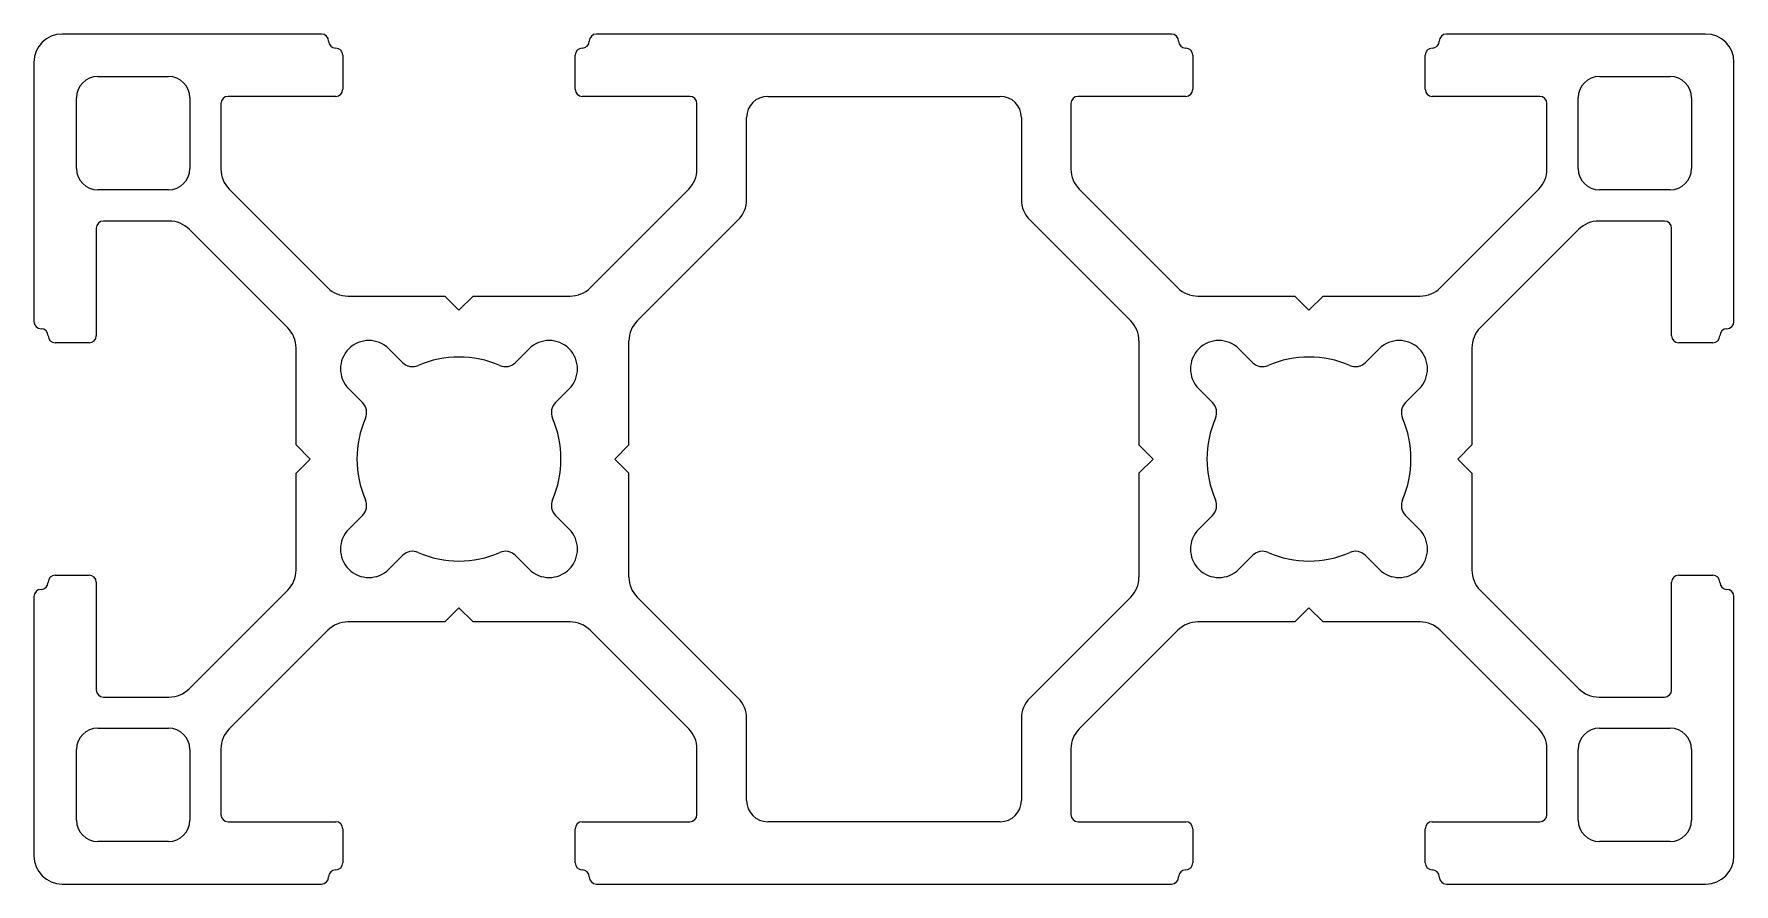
# Model space of a CAD drawing. Extents: x 1544.4 to 1604.4, y 1821.7 to 1851.7.
import ezdxf

# ---------------------------------------------------------------- set-up
doc = ezdxf.new("R2010")
doc.units = 0
doc.layers.get('0').update_dxf_attribs({"linetype": 'CONTINUOUS'})

msp = doc.modelspace()

# ---------------------------------------------------------------- linework, layer by layer
for p, q in [((1554.542, 1851.65), (1545.392, 1851.65)), ((1584.542, 1851.65), (1564.242, 1851.65)), ((1603.392, 1851.65), (1594.242, 1851.65)), ((1544.392, 1850.65), (1544.392, 1841.5)), ((1555.292, 1850.9), (1555.292, 1849.7)), ((1563.492, 1849.7), (1563.492, 1850.9)), ((1585.292, 1850.9), (1585.292, 1849.7)), ((1593.492, 1849.7), (1593.492, 1850.9)), ((1604.392, 1841.5), (1604.392, 1850.65)), ((1546.642, 1850.15), (1549.142, 1850.15)), ((1599.642, 1850.15), (1602.142, 1850.15)), ((1545.892, 1846.9), (1545.892, 1849.4)), ((1549.892, 1849.4), (1549.892, 1846.9)), ((1550.992, 1849.2), (1550.992, 1846.879)), ((1555.042, 1849.45), (1551.242, 1849.45)), ((1567.542, 1849.45), (1563.742, 1849.45)), ((1567.792, 1846.879), (1567.792, 1849.2)), ((1570.292, 1849.45), (1578.492, 1849.45)), ((1580.992, 1849.2), (1580.992, 1846.879)), ((1585.042, 1849.45), (1581.242, 1849.45)), ((1597.542, 1849.45), (1593.742, 1849.45)), ((1597.792, 1846.879), (1597.792, 1849.2)), ((1598.892, 1846.9), (1598.892, 1849.4)), ((1602.892, 1849.4), (1602.892, 1846.9)), ((1569.542, 1845.8), (1569.542, 1848.7)), ((1579.242, 1848.7), (1579.242, 1845.8)), ((1549.142, 1846.15), (1546.642, 1846.15)), ((1551.285, 1846.172), (1554.764, 1842.693)), ((1564.021, 1842.693), (1567.5, 1846.172)), ((1581.285, 1846.172), (1584.764, 1842.693)), ((1594.021, 1842.693), (1597.5, 1846.172)), ((1602.142, 1846.15), (1599.642, 1846.15)), ((1549.164, 1845.05), (1546.842, 1845.05)), ((1565.685, 1841.529), (1569.25, 1845.093)), ((1579.535, 1845.093), (1583.1, 1841.529)), ((1601.942, 1845.05), (1599.621, 1845.05)), ((1546.592, 1844.8), (1546.592, 1841)), ((1553.35, 1841.279), (1549.871, 1844.757)), ((1598.914, 1844.757), (1595.435, 1841.279)), ((1602.192, 1841), (1602.192, 1844.8)), ((1555.471, 1842.4), (1558.892, 1842.4)), ((1558.892, 1842.4), (1559.392, 1841.9)), ((1559.392, 1841.9), (1559.892, 1842.4)), ((1559.892, 1842.4), (1563.314, 1842.4)), ((1585.471, 1842.4), (1588.892, 1842.4)), ((1588.892, 1842.4), (1589.392, 1841.9)), ((1589.392, 1841.9), (1589.892, 1842.4)), ((1589.892, 1842.4), (1593.314, 1842.4)), ((1565.392, 1837.15), (1565.392, 1840.822)), ((1583.392, 1840.822), (1583.392, 1837.15)), ((1546.342, 1840.75), (1545.142, 1840.75)), ((1553.642, 1837.15), (1553.642, 1840.572)), ((1556.918, 1840.539), (1557.401, 1840.056)), ((1561.384, 1840.056), (1561.867, 1840.539)), ((1586.918, 1840.539), (1587.401, 1840.056)), ((1591.384, 1840.056), (1591.867, 1840.539)), ((1595.142, 1840.572), (1595.142, 1837.15)), ((1603.642, 1840.75), (1602.442, 1840.75)), ((1555.987, 1838.641), (1555.503, 1839.125)), ((1563.282, 1839.125), (1562.798, 1838.641)), ((1585.987, 1838.641), (1585.503, 1839.125)), ((1593.282, 1839.125), (1592.798, 1838.641)), ((1554.142, 1836.65), (1553.642, 1837.15)), ((1553.642, 1836.15), (1554.142, 1836.65)), ((1564.892, 1836.65), (1565.392, 1837.15)), ((1565.392, 1836.15), (1564.892, 1836.65)), ((1583.392, 1837.15), (1583.892, 1836.65)), ((1583.892, 1836.65), (1583.392, 1836.15)), ((1595.142, 1837.15), (1594.642, 1836.65)), ((1594.642, 1836.65), (1595.142, 1836.15)), ((1553.642, 1832.729), (1553.642, 1836.15)), ((1565.392, 1832.479), (1565.392, 1836.15)), ((1583.392, 1836.15), (1583.392, 1832.479)), ((1595.142, 1836.15), (1595.142, 1832.729)), ((1555.503, 1834.176), (1555.987, 1834.659)), ((1562.798, 1834.659), (1563.282, 1834.176)), ((1585.503, 1834.176), (1585.987, 1834.659)), ((1592.798, 1834.659), (1593.282, 1834.176)), ((1557.401, 1833.245), (1556.918, 1832.761)), ((1561.867, 1832.761), (1561.384, 1833.245)), ((1587.401, 1833.245), (1586.918, 1832.761)), ((1591.867, 1832.761), (1591.384, 1833.245)), ((1545.142, 1832.55), (1546.342, 1832.55)), ((1602.442, 1832.55), (1603.642, 1832.55)), ((1544.392, 1831.8), (1544.392, 1822.65)), ((1546.592, 1832.3), (1546.592, 1828.5)), ((1549.871, 1828.543), (1553.35, 1832.022)), ((1595.435, 1832.022), (1598.914, 1828.543)), ((1602.192, 1828.5), (1602.192, 1832.3)), ((1604.392, 1822.65), (1604.392, 1831.8)), ((1559.392, 1831.4), (1558.892, 1830.9)), ((1559.892, 1830.9), (1559.392, 1831.4)), ((1569.25, 1828.207), (1565.685, 1831.772)), ((1583.1, 1831.772), (1579.535, 1828.207)), ((1589.392, 1831.4), (1588.892, 1830.9)), ((1589.892, 1830.9), (1589.392, 1831.4)), ((1554.764, 1830.607), (1551.285, 1827.129)), ((1558.892, 1830.9), (1555.471, 1830.9)), ((1563.314, 1830.9), (1559.892, 1830.9)), ((1567.5, 1827.129), (1564.021, 1830.607)), ((1584.764, 1830.607), (1581.285, 1827.129)), ((1588.892, 1830.9), (1585.471, 1830.9)), ((1593.314, 1830.9), (1589.892, 1830.9)), ((1597.5, 1827.129), (1594.021, 1830.607)), ((1546.842, 1828.25), (1549.164, 1828.25)), ((1599.621, 1828.25), (1601.942, 1828.25)), ((1546.642, 1827.15), (1549.142, 1827.15)), ((1569.542, 1824.6), (1569.542, 1827.5)), ((1579.242, 1827.5), (1579.242, 1824.6)), ((1599.642, 1827.15), (1602.142, 1827.15)), ((1545.892, 1823.9), (1545.892, 1826.4)), ((1549.892, 1826.4), (1549.892, 1823.9)), ((1550.992, 1826.422), (1550.992, 1824.1)), ((1567.792, 1824.1), (1567.792, 1826.422)), ((1580.992, 1826.422), (1580.992, 1824.1)), ((1597.792, 1824.1), (1597.792, 1826.422)), ((1598.892, 1823.9), (1598.892, 1826.4)), ((1602.892, 1826.4), (1602.892, 1823.9)), ((1551.242, 1823.85), (1555.042, 1823.85)), ((1555.292, 1823.6), (1555.292, 1822.4)), ((1563.492, 1822.4), (1563.492, 1823.6)), ((1563.742, 1823.85), (1567.542, 1823.85)), ((1578.492, 1823.85), (1570.292, 1823.85)), ((1581.242, 1823.85), (1585.042, 1823.85)), ((1585.292, 1823.6), (1585.292, 1822.4)), ((1593.492, 1822.4), (1593.492, 1823.6)), ((1593.742, 1823.85), (1597.542, 1823.85)), ((1549.142, 1823.15), (1546.642, 1823.15)), ((1602.142, 1823.15), (1599.642, 1823.15)), ((1545.392, 1821.65), (1554.542, 1821.65)), ((1564.242, 1821.65), (1584.542, 1821.65)), ((1594.242, 1821.65), (1603.392, 1821.65))]:
    msp.add_line(p, q)
for centre, radius, start, end in [((1545.392, 1850.65), 1, 90, 180), ((1554.542, 1851.4), 0.25, 0, 90), ((1564.242, 1851.4), 0.25, 90, 180), ((1584.542, 1851.4), 0.25, 0, 90), ((1594.242, 1851.4), 0.25, 90, 180), ((1603.392, 1850.65), 1, 0, 90), ((1555.042, 1851.4), 0.25, 180, 270), ((1555.042, 1850.9), 0.25, 0, 90), ((1563.742, 1850.9), 0.25, 90, 180), ((1563.742, 1851.4), 0.25, 270, 0), ((1585.042, 1851.4), 0.25, 180, 270), ((1585.042, 1850.9), 0.25, 0, 90), ((1593.742, 1850.9), 0.25, 90, 180), ((1593.742, 1851.4), 0.25, 270, 360), ((1546.642, 1849.4), 0.75, 90, 180), ((1549.142, 1849.4), 0.75, 0, 90), ((1599.642, 1849.4), 0.75, 90, 180), ((1602.142, 1849.4), 0.75, 0, 90), ((1551.242, 1849.2), 0.25, 90, 180), ((1555.042, 1849.7), 0.25, 270, 0), ((1563.742, 1849.7), 0.25, 180, 270), ((1567.542, 1849.2), 0.25, 0, 90), ((1570.292, 1848.7), 0.75, 90, 180), ((1578.492, 1848.7), 0.75, 0, 90), ((1581.242, 1849.2), 0.25, 90, 180), ((1585.042, 1849.7), 0.25, 270, 360), ((1593.742, 1849.7), 0.25, 180, 270), ((1597.542, 1849.2), 0.25, 0, 90), ((1546.642, 1846.9), 0.75, 180, 270), ((1549.142, 1846.9), 0.75, 270, 0), ((1551.992, 1846.879), 1, 180, 225), ((1566.792, 1846.879), 1, 315, 360), ((1581.992, 1846.879), 1, 180, 225), ((1596.792, 1846.879), 1, 315, 0), ((1599.642, 1846.9), 0.75, 180, 270), ((1602.142, 1846.9), 0.75, 270, 360), ((1568.542, 1845.8), 1, 315, 360), ((1580.242, 1845.8), 1, 180, 225), ((1546.842, 1844.8), 0.25, 90, 180), ((1549.164, 1844.05), 1, 45, 90), ((1599.621, 1844.05), 1, 90, 135), ((1601.942, 1844.8), 0.25, 0, 90), ((1555.471, 1843.4), 1, 225, 270), ((1563.314, 1843.4), 1, 270, 315), ((1585.471, 1843.4), 1, 225, 270), ((1593.314, 1843.4), 1, 270, 315), ((1544.642, 1841.5), 0.25, 180, 270), ((1566.392, 1840.822), 1, 135, 180), ((1582.392, 1840.822), 1, 0, 45), ((1604.142, 1841.5), 0.25, 270, 360), ((1544.642, 1841), 0.25, 0, 90), ((1545.142, 1841), 0.25, 180, 270), ((1546.342, 1841), 0.25, 270, 0), ((1552.642, 1840.572), 1, 0, 45), ((1556.21, 1839.832), 1, 45, 225), ((1562.574, 1839.832), 1, 315, 135), ((1586.21, 1839.832), 1, 45, 225), ((1592.574, 1839.832), 1, 315, 135), ((1596.142, 1840.572), 1, 135, 180), ((1602.442, 1841), 0.25, 180, 270), ((1603.642, 1841), 0.25, 270, 360), ((1604.142, 1841), 0.25, 90, 180), ((1559.392, 1836.65), 3.6, 66.46013, 113.53987), ((1589.392, 1836.65), 3.6, 66.46013, 113.53987), ((1557.755, 1840.409), 0.5, 225, 293.53987), ((1561.03, 1840.409), 0.5, 246.46013, 315), ((1587.755, 1840.409), 0.5, 225, 293.53987), ((1591.03, 1840.409), 0.5, 246.46013, 315), ((1555.634, 1838.288), 0.5, 336.46013, 45), ((1563.151, 1838.288), 0.5, 135, 203.53987), ((1585.634, 1838.288), 0.5, 336.46013, 45), ((1593.151, 1838.288), 0.5, 135, 203.53987), ((1559.392, 1836.65), 3.6, 156.46013, 203.53987), ((1559.392, 1836.65), 3.6, 336.46013, 23.53987), ((1589.392, 1836.65), 3.6, 156.46013, 203.53987), ((1589.392, 1836.65), 3.6, 336.46013, 23.53987), ((1555.634, 1835.013), 0.5, 315, 23.53987), ((1563.151, 1835.013), 0.5, 156.46013, 225), ((1585.634, 1835.013), 0.5, 315, 23.53987), ((1593.151, 1835.013), 0.5, 156.46013, 225), ((1556.21, 1833.468), 1, 135, 315), ((1562.574, 1833.468), 1, 225, 45), ((1586.21, 1833.468), 1, 135, 315), ((1592.574, 1833.468), 1, 225, 45), ((1557.755, 1832.892), 0.5, 66.46013, 135), ((1559.392, 1836.65), 3.6, 246.46013, 293.53987), ((1561.03, 1832.892), 0.5, 45, 113.53987), ((1587.755, 1832.892), 0.5, 66.46013, 135), ((1589.392, 1836.65), 3.6, 246.46013, 293.53987), ((1591.03, 1832.892), 0.5, 45, 113.53987), ((1545.142, 1832.3), 0.25, 90, 180), ((1546.342, 1832.3), 0.25, 0, 90), ((1552.642, 1832.729), 1, 315, 360), ((1566.392, 1832.479), 1, 180, 225), ((1582.392, 1832.479), 1, 315, 0), ((1596.142, 1832.729), 1, 180, 225), ((1602.442, 1832.3), 0.25, 90, 180), ((1603.642, 1832.3), 0.25, 0, 90), ((1544.642, 1831.8), 0.25, 90, 180), ((1544.642, 1832.3), 0.25, 270, 0), ((1604.142, 1832.3), 0.25, 180, 270), ((1604.142, 1831.8), 0.25, 0, 90), ((1555.471, 1829.9), 1, 90, 135), ((1563.314, 1829.9), 1, 45, 90), ((1585.471, 1829.9), 1, 90, 135), ((1593.314, 1829.9), 1, 45, 90), ((1546.842, 1828.5), 0.25, 180, 270), ((1549.164, 1829.25), 1, 270, 315), ((1568.542, 1827.5), 1, 0, 45), ((1580.242, 1827.5), 1, 135, 180), ((1599.621, 1829.25), 1, 225, 270), ((1601.942, 1828.5), 0.25, 270, 360), ((1546.642, 1826.4), 0.75, 90, 180), ((1549.142, 1826.4), 0.75, 0, 90), ((1551.992, 1826.422), 1, 135, 180), ((1566.792, 1826.422), 1, 0, 45), ((1581.992, 1826.422), 1, 135, 180), ((1596.792, 1826.422), 1, 0, 45), ((1599.642, 1826.4), 0.75, 90, 180), ((1602.142, 1826.4), 0.75, 0, 90), ((1570.292, 1824.6), 0.75, 180, 270), ((1578.492, 1824.6), 0.75, 270, 360), ((1551.242, 1824.1), 0.25, 180, 270), ((1567.542, 1824.1), 0.25, 270, 0), ((1581.242, 1824.1), 0.25, 180, 270), ((1597.542, 1824.1), 0.25, 270, 360), ((1546.642, 1823.9), 0.75, 180, 270), ((1549.142, 1823.9), 0.75, 270, 0), ((1555.042, 1823.6), 0.25, 0, 90), ((1563.742, 1823.6), 0.25, 90, 180), ((1585.042, 1823.6), 0.25, 0, 90), ((1593.742, 1823.6), 0.25, 90, 180), ((1599.642, 1823.9), 0.75, 180, 270), ((1602.142, 1823.9), 0.75, 270, 360), ((1545.392, 1822.65), 1, 180, 270), ((1555.042, 1822.4), 0.25, 270, 0), ((1563.742, 1822.4), 0.25, 180, 270), ((1585.042, 1822.4), 0.25, 270, 360), ((1593.742, 1822.4), 0.25, 180, 270), ((1603.392, 1822.65), 1, 270, 0), ((1554.542, 1821.9), 0.25, 270, 0), ((1555.042, 1821.9), 0.25, 90, 180), ((1563.742, 1821.9), 0.25, 0, 90), ((1564.242, 1821.9), 0.25, 180, 270), ((1584.542, 1821.9), 0.25, 270, 360), ((1585.042, 1821.9), 0.25, 90, 180), ((1593.742, 1821.9), 0.25, 0, 90), ((1594.242, 1821.9), 0.25, 180, 270)]:
    msp.add_arc(centre, radius, start, end)

doc.saveas('drawing.dxf')
